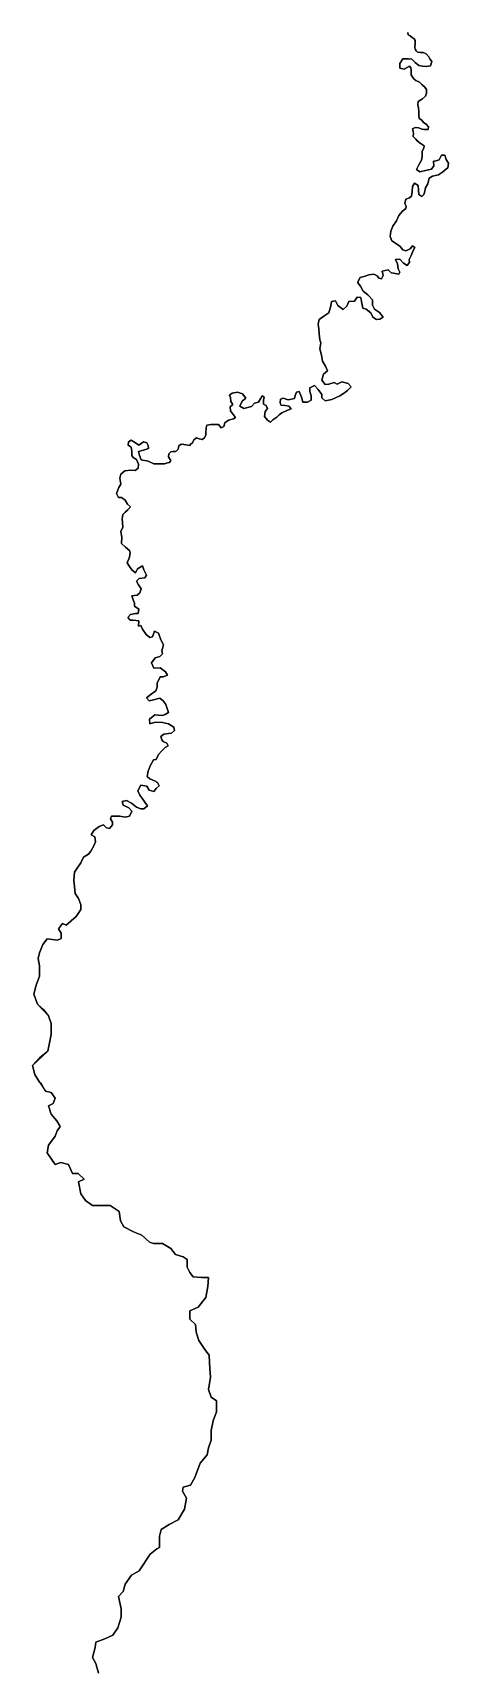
# Model space of a CAD drawing. Header units: inches. Extents: x 33.9 to 41.9, y -4.8 to 5.4.
# Drawn here: x 35.596 to 35.6366, y 0.5545 to 0.7139 of the extents above; entities that cross this region are included whole.
import ezdxf

# ---------------------------------------------------------------- set-up
doc = ezdxf.new("R2010")
doc.units = ezdxf.units.IN
doc.header["$MEASUREMENT"] = 0
doc.layers.add('Counties', color=7, linetype='Continuous')

msp = doc.modelspace()

# ---------------------------------------------------------------- linework, layer by layer
at = {"layer": 'Counties'}
for points in [[(35.6327, 0.71393), (35.63272, 0.71371), (35.63292, 0.7136), (35.63311, 0.71346), (35.6333, 0.71332), (35.63342, 0.71316), (35.63339, 0.71285), (35.63336, 0.71249), (35.63342, 0.7123), (35.6335, 0.71213), (35.63364, 0.71202), (35.63391, 0.71197), (35.63419, 0.71199), (35.63449, 0.71186), (35.63474, 0.71155), (35.63485, 0.71136), (35.63502, 0.71111), (35.63491, 0.71069), (35.63452, 0.71061), (35.63413, 0.71064), (35.63377, 0.71072), (35.63339, 0.711), (35.63308, 0.71133), (35.63275, 0.71138), (35.6322, 0.71138), (35.63192, 0.71091), (35.63192, 0.71047), (35.63234, 0.71036), (35.63286, 0.71064), (35.63297, 0.7105), (35.633, 0.71022), (35.633, 0.70981), (35.63317, 0.70953), (35.6333, 0.70939), (35.63347, 0.70925), (35.63383, 0.70908), (35.63408, 0.70884), (35.63435, 0.70859), (35.63452, 0.70836), (35.63452, 0.708), (35.63441, 0.70773), (35.63411, 0.70745), (35.63369, 0.7072), (35.63366, 0.70687), (35.63372, 0.70659), (35.63377, 0.7062), (35.63377, 0.70582), (35.6338, 0.70554), (35.63405, 0.70537), (35.63421, 0.70515), (35.63449, 0.70498), (35.63471, 0.70473), (35.63466, 0.70446), (35.63433, 0.70448), (35.63408, 0.70451), (35.63372, 0.70462), (35.63342, 0.70465), (35.63314, 0.70454), (35.63322, 0.70429), (35.63325, 0.7041), (35.63322, 0.70379), (35.63347, 0.70354), (35.63361, 0.70335), (35.63391, 0.70313), (35.63427, 0.70288), (35.63424, 0.70268), (35.63408, 0.70232), (35.63408, 0.70182), (35.63402, 0.70147), (35.63375, 0.70102), (35.63353, 0.70055), (35.63386, 0.70033), (35.63441, 0.70047), (35.63499, 0.70061), (35.63524, 0.70091), (35.63521, 0.70138), (35.63546, 0.70141), (35.63576, 0.70152), (35.63598, 0.70196), (35.63629, 0.70196), (35.63643, 0.70155), (35.63665, 0.70119), (35.63659, 0.70072), (35.63634, 0.70052), (35.63607, 0.7003), (35.63568, 0.70005), (35.6351, 0.69991), (35.63477, 0.69972), (35.63463, 0.69916), (35.63441, 0.69878), (35.63433, 0.69833), (35.63424, 0.69811), (35.63405, 0.69792), (35.63375, 0.69811), (35.63372, 0.69856), (35.63369, 0.699), (35.63333, 0.69922), (35.63314, 0.69889), (35.63311, 0.69839), (35.63306, 0.69797), (35.63284, 0.69781), (35.63248, 0.69767), (35.63239, 0.69725), (35.63253, 0.69698), (35.6325, 0.69675), (35.63214, 0.69648), (35.63181, 0.69609), (35.63159, 0.69554), (35.63123, 0.69504), (35.63104, 0.69454), (35.63096, 0.69401), (35.63112, 0.6936), (35.63167, 0.69326), (35.63195, 0.69304), (35.6322, 0.69271), (35.6325, 0.69263), (35.63292, 0.69282), (35.63314, 0.6931), (35.63336, 0.69296), (35.63322, 0.69265), (35.63303, 0.69216), (35.63281, 0.69177), (35.63286, 0.69152), (35.63261, 0.69121), (35.63228, 0.69141), (35.6319, 0.69182), (35.63148, 0.69177), (35.63167, 0.69135), (35.63173, 0.69088), (35.63192, 0.69055), (35.63181, 0.69035), (35.63129, 0.69044), (35.63107, 0.69047), (35.63076, 0.69077), (35.63018, 0.69063), (35.63029, 0.69022), (35.63013, 0.68988), (35.62985, 0.68997), (35.62971, 0.69019), (35.62936, 0.69035), (35.62889, 0.69027), (35.62853, 0.69016), (35.62803, 0.69002), (35.62786, 0.68974), (35.62781, 0.6895), (35.62806, 0.68919), (35.62833, 0.68869), (35.62877, 0.68833), (35.62924, 0.68783), (35.62924, 0.68733), (35.62944, 0.68695), (35.62991, 0.68661), (35.63027, 0.68617), (35.62996, 0.68595), (35.62963, 0.68592), (35.62927, 0.68617), (35.62908, 0.68659), (35.62861, 0.68692), (35.62828, 0.68703), (35.62817, 0.68769), (35.62811, 0.68808), (35.62775, 0.68811), (35.62748, 0.68772), (35.62693, 0.68769), (35.62673, 0.68722), (35.62637, 0.68689), (35.62585, 0.68728), (35.62563, 0.68775), (35.62524, 0.68767), (35.62516, 0.68725), (35.62499, 0.68659), (35.62447, 0.68625), (35.62403, 0.68592), (35.62392, 0.68548), (35.624, 0.68501), (35.62403, 0.68454), (35.62408, 0.68395), (35.62419, 0.68365), (35.62411, 0.68307), (35.62425, 0.68246), (35.62436, 0.68185), (35.62466, 0.68138), (35.62483, 0.68093), (35.62444, 0.6806), (35.6243, 0.68002), (35.62463, 0.67957), (35.62499, 0.6796), (35.62549, 0.67977), (35.62579, 0.6796), (35.62624, 0.67985), (35.62687, 0.67969), (35.62717, 0.67935), (35.62679, 0.67899), (35.62651, 0.67877), (35.62604, 0.67849), (35.62527, 0.67813), (35.62461, 0.678), (35.6243, 0.67827), (35.6243, 0.67861), (35.62394, 0.67908), (35.62356, 0.67949), (35.62311, 0.67927), (35.62311, 0.67891), (35.62325, 0.67847), (35.62325, 0.67805), (35.62289, 0.67786), (35.62242, 0.67786), (35.62229, 0.67836), (35.62209, 0.67891), (35.62182, 0.67885), (35.62168, 0.67852), (35.62162, 0.67822), (35.62099, 0.67808), (35.62052, 0.67825), (35.62024, 0.67816), (35.62021, 0.67783), (35.6203, 0.67758), (35.62071, 0.67752), (35.62107, 0.67747), (35.62129, 0.67722), (35.62088, 0.67703), (35.62038, 0.67683), (35.62013, 0.67661), (35.61991, 0.67639), (35.61952, 0.67614), (35.61928, 0.67592), (35.61897, 0.67611), (35.6187, 0.67647), (35.61875, 0.67694), (35.619, 0.67725), (35.61886, 0.67752), (35.61861, 0.67766), (35.61861, 0.67805), (35.61867, 0.67835), (35.61848, 0.67849), (35.61834, 0.67824), (35.61812, 0.67786), (35.61773, 0.67775), (35.61743, 0.67744), (35.61668, 0.67725), (35.61629, 0.67747), (35.61651, 0.67794), (35.61687, 0.67824), (35.61654, 0.67866), (35.61605, 0.67883), (35.61555, 0.67874), (35.61527, 0.67855), (35.61538, 0.6783), (35.61541, 0.67791), (35.6156, 0.67764), (35.61535, 0.67739), (35.61538, 0.677), (35.61563, 0.67667), (35.61585, 0.67636), (35.61566, 0.67622), (35.61519, 0.67611), (35.61483, 0.67583), (35.61472, 0.6755), (35.61447, 0.67534), (35.61419, 0.67567), (35.61345, 0.67567), (35.61306, 0.67561), (35.61298, 0.67536), (35.61295, 0.67489), (35.61295, 0.67467), (35.61284, 0.67439), (35.61262, 0.67423), (35.61232, 0.67428), (35.61204, 0.67439), (35.61179, 0.67417), (35.61165, 0.67389), (35.61143, 0.67373), (35.61143, 0.67364), (35.61082, 0.67373), (35.61055, 0.67376), (35.61033, 0.67359), (35.61025, 0.67326), (35.61002, 0.67306), (35.60975, 0.67304), (35.60953, 0.67301), (35.60936, 0.67281), (35.60933, 0.67251), (35.60942, 0.67237), (35.60953, 0.67215), (35.60942, 0.67198), (35.60922, 0.67193), (35.60892, 0.67184), (35.60859, 0.67184), (35.6079, 0.67184), (35.60732, 0.67209), (35.60666, 0.67223), (35.60649, 0.67267), (35.60638, 0.67303), (35.60688, 0.67317), (35.60735, 0.67334), (35.60732, 0.67364), (35.60721, 0.67389), (35.60688, 0.67398), (35.60641, 0.67367), (35.6061, 0.67389), (35.60566, 0.67414), (35.60541, 0.67398), (35.60539, 0.67367), (35.60566, 0.67348), (35.60574, 0.67306), (35.60574, 0.67265), (35.60588, 0.67245), (35.60619, 0.67226), (35.60638, 0.67182), (35.60635, 0.67143), (35.60605, 0.67118), (35.60561, 0.67123), (35.60505, 0.67115), (35.60467, 0.67084), (35.60458, 0.67043), (35.60467, 0.66985), (35.60447, 0.66952), (35.60425, 0.66896), (35.60445, 0.66857), (35.60472, 0.66855), (35.60508, 0.6683), (35.6053, 0.66791), (35.60561, 0.66763), (35.60533, 0.66735), (35.60508, 0.66713), (35.60486, 0.66688), (35.60478, 0.66647), (35.60483, 0.66611), (35.60486, 0.66566), (35.60467, 0.66525), (35.60475, 0.66467), (35.60472, 0.66406), (35.60511, 0.66372), (35.60552, 0.66339), (35.60558, 0.66314), (35.6055, 0.66273), (35.60528, 0.66217), (35.6055, 0.66181), (35.60572, 0.66151), (35.6061, 0.6612), (35.6063, 0.66159), (35.60677, 0.66187), (35.6069, 0.66148), (35.60718, 0.66098), (35.60701, 0.66071), (35.60646, 0.66065), (35.60619, 0.6604), (35.60638, 0.66004), (35.60666, 0.65965), (35.60652, 0.65924), (35.60627, 0.65901), (35.60572, 0.65896), (35.60585, 0.65857), (35.60599, 0.65824), (35.60599, 0.65796), (35.60641, 0.65766), (35.60635, 0.65724), (35.60608, 0.65724), (35.60561, 0.65713), (35.60533, 0.65685), (35.60558, 0.65658), (35.60588, 0.6566), (35.60641, 0.65652), (35.60638, 0.65599), (35.60663, 0.65605), (35.60677, 0.65569), (35.60715, 0.65519), (35.60748, 0.65489), (35.60776, 0.65497), (35.60795, 0.6555), (35.60834, 0.65533), (35.60856, 0.65467), (35.60884, 0.65417), (35.60867, 0.65358), (35.60873, 0.65331), (35.60848, 0.65303), (35.60801, 0.65292), (35.60765, 0.65242), (35.6079, 0.65189), (35.60851, 0.65192), (35.60903, 0.65153), (35.60922, 0.65123), (35.60878, 0.65106), (35.60851, 0.65104), (35.6082, 0.65045), (35.6082, 0.65006), (35.60809, 0.64968), (35.60762, 0.64935), (35.60718, 0.64901), (35.60743, 0.64871), (35.60784, 0.64882), (35.60848, 0.64896), (35.60884, 0.64868), (35.60906, 0.64835), (35.60933, 0.64757), (35.60898, 0.64738), (35.6087, 0.64727), (35.60798, 0.64735), (35.60746, 0.64693), (35.60748, 0.64646), (35.60806, 0.64663), (35.60873, 0.6466), (35.60933, 0.64646), (35.60983, 0.64613), (35.60989, 0.64583), (35.60961, 0.64555), (35.60933, 0.64552), (35.60887, 0.64547), (35.60856, 0.64524), (35.60867, 0.64491), (35.60878, 0.64475), (35.60914, 0.64458), (35.60928, 0.64433), (35.609, 0.64416), (35.60867, 0.64383), (35.60834, 0.64347), (35.60812, 0.643), (35.60784, 0.64294), (35.60754, 0.64236), (35.60732, 0.64184), (35.60723, 0.64134), (35.60751, 0.64109), (35.60795, 0.64089), (35.60823, 0.64073), (35.60842, 0.6404), (35.60812, 0.64015), (35.60787, 0.63987), (35.60743, 0.63998), (35.60721, 0.64037), (35.60663, 0.64048), (35.60632, 0.63992), (35.60652, 0.63951), (35.60671, 0.63923), (35.60701, 0.63882), (35.60726, 0.63846), (35.6069, 0.63818), (35.60663, 0.63818), (35.60619, 0.63832), (35.60569, 0.63873), (35.60522, 0.63898), (35.6048, 0.6389), (35.60489, 0.63854), (35.60544, 0.63826), (35.60572, 0.63793), (35.60552, 0.63746), (35.60508, 0.63735), (35.60456, 0.63746), (35.60417, 0.63746), (35.60376, 0.63746), (35.60365, 0.63721), (35.60384, 0.63688), (35.60384, 0.6366), (35.60354, 0.63624), (35.60326, 0.63632), (35.60296, 0.6366), (35.60254, 0.63646), (35.60204, 0.63605), (35.60177, 0.63563), (35.60213, 0.63544), (35.60218, 0.63494), (35.60204, 0.63455), (35.60174, 0.63405), (35.60152, 0.63375), (35.60102, 0.63344), (35.60075, 0.63291), (35.60039, 0.63239), (35.60014, 0.632), (35.60006, 0.63117), (35.60014, 0.63059), (35.60019, 0.62992), (35.60053, 0.62942), (35.60077, 0.62884), (35.60075, 0.62834), (35.60029, 0.62766), (35.59931, 0.62682), (35.59895, 0.62698), (35.59859, 0.62646), (35.59884, 0.62604), (35.59884, 0.62552), (35.59847, 0.62534), (35.59746, 0.62547), (35.59706, 0.62493), (35.59672, 0.62412), (35.59659, 0.62358), (35.59672, 0.62284), (35.59672, 0.62183), (35.59639, 0.62095), (35.59618, 0.62007), (35.59652, 0.61912), (35.59712, 0.61858), (35.59759, 0.61797), (35.59786, 0.61723), (35.59786, 0.61615), (35.59753, 0.61453), (35.59672, 0.61386), (35.59605, 0.61311), (35.59625, 0.61223), (35.59672, 0.61149), (35.59732, 0.61061), (35.59786, 0.61048), (35.59826, 0.60994), (35.59806, 0.6094), (35.59759, 0.60919), (35.59786, 0.60838), (35.5984, 0.60771), (35.59873, 0.60717), (35.59846, 0.60676), (35.59826, 0.60622), (35.59759, 0.60534), (35.59746, 0.6046), (35.59826, 0.60345), (35.5988, 0.60366), (35.59954, 0.60345), (35.59994, 0.60257), (35.60048, 0.60257), (35.60108, 0.60203), (35.60054, 0.60176), (35.60074, 0.60061), (35.60121, 0.59994), (35.60188, 0.59947), (35.60363, 0.59946), (35.6045, 0.59886), (35.60463, 0.59798), (35.60497, 0.59737), (35.60591, 0.5969), (35.60671, 0.59656), (35.60745, 0.59588), (35.60785, 0.59575), (35.60873, 0.59575), (35.60953, 0.59527), (35.61, 0.59467), (35.61074, 0.59446), (35.61114, 0.59419), (35.61114, 0.59345), (35.61141, 0.59291), (35.61174, 0.5925), (35.61255, 0.59244), (35.61322, 0.59244), (35.61315, 0.59156), (35.61295, 0.59048), (35.61221, 0.58953), (35.61141, 0.58919), (35.61141, 0.58838), (35.61195, 0.58784), (35.61201, 0.5871), (35.61228, 0.58629), (35.61288, 0.58541), (35.61329, 0.58487), (35.61335, 0.58352), (35.61342, 0.58271), (35.61322, 0.58149), (35.61349, 0.58075), (35.61402, 0.58041), (35.61402, 0.57933), (35.61369, 0.57845), (35.61349, 0.57751), (35.61349, 0.57656), (35.61322, 0.57582), (35.61308, 0.57514), (35.61241, 0.57433), (35.61188, 0.57292), (35.61147, 0.57217), (35.61074, 0.57197), (35.61067, 0.57157), (35.61107, 0.57089), (35.61087, 0.56981), (35.61027, 0.5688), (35.60939, 0.56833), (35.60859, 0.56785), (35.60845, 0.56718), (35.60845, 0.5661), (35.60819, 0.56596), (35.60752, 0.56542), (35.60644, 0.5638), (35.6057, 0.5634), (35.6051, 0.56252), (35.6049, 0.56178), (35.60443, 0.5613), (35.6047, 0.56009), (35.6047, 0.55928), (35.60436, 0.55826), (35.60389, 0.55752), (35.60309, 0.55718), (35.60222, 0.55685), (35.60215, 0.55631), (35.60188, 0.55536), (35.60221, 0.55475), (35.60248, 0.55381)], [(35.60248, 0.55381), (35.60221, 0.55475), (35.60188, 0.55536), (35.60215, 0.55631), (35.60222, 0.55685), (35.60309, 0.55718), (35.60389, 0.55752), (35.60436, 0.55826), (35.6047, 0.55928), (35.6047, 0.56009), (35.60443, 0.5613), (35.6049, 0.56178), (35.6051, 0.56252), (35.6057, 0.5634), (35.60644, 0.5638), (35.60752, 0.56542), (35.60819, 0.56596), (35.60845, 0.5661), (35.60845, 0.56718), (35.60859, 0.56785), (35.60939, 0.56833), (35.61027, 0.5688), (35.61087, 0.56981), (35.61107, 0.57089), (35.61067, 0.57157), (35.61074, 0.57197), (35.61147, 0.57217), (35.61188, 0.57292), (35.61241, 0.57433), (35.61308, 0.57514), (35.61322, 0.57582), (35.61349, 0.57656), (35.61349, 0.57751), (35.61369, 0.57845), (35.61402, 0.57933), (35.61402, 0.58041), (35.61349, 0.58075), (35.61322, 0.58149), (35.61342, 0.58271), (35.61335, 0.58352), (35.61329, 0.58487), (35.61288, 0.58541), (35.61228, 0.58629), (35.61201, 0.5871), (35.61195, 0.58784), (35.61141, 0.58838), (35.61141, 0.58919), (35.61221, 0.58953), (35.61295, 0.59048), (35.61315, 0.59156), (35.61322, 0.59244), (35.61255, 0.59244), (35.61174, 0.5925), (35.61141, 0.59291), (35.61114, 0.59345), (35.61114, 0.59419), (35.61074, 0.59446), (35.61, 0.59467), (35.60953, 0.59527), (35.60873, 0.59575), (35.60785, 0.59575), (35.60745, 0.59588), (35.60671, 0.59656), (35.60591, 0.5969), (35.60497, 0.59737), (35.60463, 0.59798), (35.6045, 0.59886), (35.60363, 0.59946), (35.60188, 0.59947), (35.60121, 0.59994), (35.60074, 0.60061), (35.60054, 0.60176), (35.60108, 0.60203), (35.60048, 0.60257), (35.59994, 0.60257), (35.59954, 0.60345), (35.5988, 0.60366), (35.59826, 0.60345), (35.59746, 0.6046), (35.59759, 0.60534), (35.59826, 0.60622), (35.59846, 0.60676), (35.59873, 0.60717), (35.5984, 0.60771), (35.59786, 0.60838), (35.59759, 0.60919), (35.59806, 0.6094), (35.59826, 0.60994), (35.59786, 0.61048), (35.59732, 0.61061), (35.59692, 0.61133), (35.59672, 0.61149), (35.59625, 0.61223), (35.59605, 0.61311), (35.59753, 0.61453), (35.59786, 0.61615), (35.59786, 0.61723), (35.59759, 0.61797), (35.59652, 0.61912), (35.59618, 0.62007), (35.59639, 0.62095), (35.59672, 0.62183), (35.59672, 0.62284), (35.59659, 0.62358), (35.59672, 0.62412), (35.59706, 0.62493), (35.59746, 0.62547), (35.59847, 0.62534), (35.59884, 0.62552), (35.59884, 0.62604), (35.59859, 0.62646), (35.59895, 0.62698), (35.59931, 0.62682), (35.60029, 0.62766), (35.60042, 0.62786), (35.60075, 0.62834), (35.60077, 0.62884), (35.60053, 0.62942), (35.60019, 0.62992), (35.60014, 0.63059), (35.60006, 0.63117), (35.60014, 0.632), (35.60039, 0.63239), (35.60075, 0.63291), (35.60102, 0.63344), (35.60152, 0.63375), (35.60174, 0.63405), (35.60204, 0.63455), (35.60218, 0.63494), (35.60213, 0.63544), (35.60177, 0.63563), (35.60204, 0.63605), (35.60254, 0.63646), (35.60296, 0.6366), (35.60326, 0.63632), (35.60354, 0.63624), (35.60384, 0.6366), (35.60384, 0.63688), (35.60365, 0.63721), (35.60376, 0.63746), (35.60417, 0.63746), (35.60456, 0.63746), (35.60508, 0.63735), (35.60552, 0.63746), (35.60572, 0.63793), (35.60544, 0.63826), (35.60489, 0.63854), (35.6048, 0.6389), (35.60522, 0.63898), (35.60569, 0.63873), (35.60619, 0.63832), (35.60663, 0.63818), (35.6069, 0.63818), (35.60726, 0.63846), (35.60701, 0.63882), (35.60671, 0.63923), (35.60652, 0.63951), (35.60632, 0.63992), (35.60663, 0.64048), (35.60721, 0.64037), (35.60743, 0.63998), (35.60787, 0.63987), (35.60812, 0.64015), (35.60842, 0.6404), (35.60823, 0.64073), (35.60795, 0.64089), (35.60751, 0.64109), (35.60723, 0.64134), (35.60732, 0.64184), (35.60754, 0.64236), (35.60784, 0.64294), (35.60812, 0.643), (35.60834, 0.64347), (35.60867, 0.64383), (35.609, 0.64416), (35.60928, 0.64433), (35.60914, 0.64458), (35.60878, 0.64475), (35.60867, 0.64491), (35.60856, 0.64524), (35.60887, 0.64547), (35.60933, 0.64552), (35.60961, 0.64555), (35.60989, 0.64583), (35.60983, 0.64613), (35.60933, 0.64646), (35.60873, 0.6466), (35.60806, 0.64663), (35.60748, 0.64646), (35.60746, 0.64693), (35.60798, 0.64735), (35.6087, 0.64727), (35.60898, 0.64738), (35.60933, 0.64757), (35.60906, 0.64835), (35.60884, 0.64868), (35.60848, 0.64896), (35.60784, 0.64882), (35.60743, 0.64871), (35.60718, 0.64901), (35.60762, 0.64935), (35.60809, 0.64968), (35.6082, 0.65006), (35.6082, 0.65045), (35.60851, 0.65104), (35.60878, 0.65106), (35.60922, 0.65123), (35.60903, 0.65153), (35.60851, 0.65192), (35.6079, 0.65189), (35.60765, 0.65242), (35.60801, 0.65292), (35.60848, 0.65303), (35.60873, 0.65331), (35.60867, 0.65358), (35.60884, 0.65417), (35.60856, 0.65467), (35.60834, 0.65533), (35.60795, 0.6555), (35.60776, 0.65497), (35.60748, 0.65489), (35.60715, 0.65519), (35.60677, 0.65569), (35.60663, 0.65605), (35.60638, 0.65599), (35.60641, 0.65652), (35.60588, 0.6566), (35.60558, 0.65658), (35.60533, 0.65685), (35.60561, 0.65713), (35.60608, 0.65724), (35.60635, 0.65724), (35.60641, 0.65766), (35.60599, 0.65796), (35.60599, 0.65824), (35.60585, 0.65857), (35.60572, 0.65896), (35.60627, 0.65901), (35.60652, 0.65924), (35.60666, 0.65965), (35.60638, 0.66004), (35.60619, 0.6604), (35.60646, 0.66065), (35.60701, 0.66071), (35.60718, 0.66098), (35.6069, 0.66148), (35.60677, 0.66187), (35.6063, 0.66159), (35.6061, 0.6612), (35.60572, 0.66151), (35.6055, 0.66181), (35.60528, 0.66217), (35.6055, 0.66273), (35.60558, 0.66314), (35.60552, 0.66339), (35.60511, 0.66372), (35.60472, 0.66406), (35.60475, 0.66467), (35.60467, 0.66525), (35.60486, 0.66566), (35.60483, 0.66611), (35.60478, 0.66647), (35.60486, 0.66688), (35.60508, 0.66713), (35.60533, 0.66735), (35.60561, 0.66763), (35.6053, 0.66791), (35.60508, 0.6683), (35.60472, 0.66855), (35.60445, 0.66857), (35.60425, 0.66896), (35.60447, 0.66952), (35.60467, 0.66985), (35.60458, 0.67043), (35.60467, 0.67084), (35.60505, 0.67115), (35.60561, 0.67123), (35.60605, 0.67118), (35.60635, 0.67143), (35.60638, 0.67182), (35.60619, 0.67226), (35.60588, 0.67245), (35.60574, 0.67265), (35.60574, 0.67306), (35.60566, 0.67348), (35.60539, 0.67367), (35.60541, 0.67398), (35.60566, 0.67414), (35.6061, 0.67389), (35.60641, 0.67367), (35.60688, 0.67398), (35.60721, 0.67389), (35.60732, 0.67364), (35.60735, 0.67334), (35.60688, 0.67317), (35.60638, 0.67303), (35.60649, 0.67267), (35.60666, 0.67223), (35.60732, 0.67209), (35.6079, 0.67184), (35.60859, 0.67184), (35.60892, 0.67184), (35.60922, 0.67193), (35.60942, 0.67198), (35.60953, 0.67215), (35.60942, 0.67237), (35.60933, 0.67251), (35.60936, 0.67281), (35.60953, 0.67301), (35.60975, 0.67304), (35.61002, 0.67306), (35.61025, 0.67326), (35.61033, 0.67359), (35.61055, 0.67376), (35.61082, 0.67373), (35.61143, 0.67364), (35.61143, 0.67373), (35.61165, 0.67389), (35.61179, 0.67417), (35.61204, 0.67439), (35.61232, 0.67428), (35.61262, 0.67423), (35.61284, 0.67439), (35.61295, 0.67467), (35.61295, 0.67489), (35.61298, 0.67536), (35.61306, 0.67561), (35.61345, 0.67567), (35.61419, 0.67567), (35.61447, 0.67534), (35.61472, 0.6755), (35.61483, 0.67583), (35.61519, 0.67611), (35.61566, 0.67622), (35.61585, 0.67636), (35.61563, 0.67667), (35.61538, 0.677), (35.61535, 0.67739), (35.6156, 0.67764), (35.61541, 0.67791), (35.61538, 0.6783), (35.61527, 0.67855), (35.61555, 0.67874), (35.61605, 0.67883), (35.61654, 0.67866), (35.61687, 0.67824), (35.61651, 0.67794), (35.61629, 0.67747), (35.61668, 0.67725), (35.61743, 0.67744), (35.61773, 0.67775), (35.61812, 0.67786), (35.61834, 0.67824), (35.61848, 0.67849), (35.61867, 0.67835), (35.61861, 0.67805), (35.61861, 0.67766), (35.61886, 0.67752), (35.619, 0.67725), (35.61875, 0.67694), (35.6187, 0.67647), (35.61897, 0.67611), (35.61928, 0.67592), (35.61952, 0.67614), (35.61991, 0.67639), (35.62013, 0.67661), (35.62038, 0.67683), (35.62088, 0.67703), (35.62129, 0.67722), (35.62107, 0.67747), (35.62071, 0.67752), (35.6203, 0.67758), (35.62021, 0.67783), (35.62024, 0.67816), (35.62052, 0.67825), (35.62099, 0.67808), (35.62162, 0.67822), (35.62168, 0.67852), (35.62182, 0.67885), (35.62209, 0.67891), (35.62229, 0.67836), (35.62242, 0.67786), (35.62289, 0.67786), (35.62325, 0.67805), (35.62325, 0.67847), (35.62311, 0.67891), (35.62311, 0.67927), (35.62356, 0.67949), (35.62394, 0.67908), (35.6243, 0.67861), (35.6243, 0.67827), (35.62461, 0.678), (35.62527, 0.67813), (35.62604, 0.67849), (35.62651, 0.67877), (35.62679, 0.67899), (35.62717, 0.67935), (35.62687, 0.67969), (35.62624, 0.67985), (35.62579, 0.6796), (35.62549, 0.67977), (35.62499, 0.6796), (35.62463, 0.67957), (35.6243, 0.68002), (35.62444, 0.6806), (35.62483, 0.68093), (35.62466, 0.68138), (35.62436, 0.68185), (35.62425, 0.68246), (35.62411, 0.68307), (35.62419, 0.68365), (35.62408, 0.68395), (35.62403, 0.68454), (35.624, 0.68501), (35.62392, 0.68548), (35.62403, 0.68592), (35.62447, 0.68625), (35.62499, 0.68659), (35.62516, 0.68725), (35.62524, 0.68767), (35.62563, 0.68775), (35.62585, 0.68728), (35.62637, 0.68689), (35.62673, 0.68722), (35.62693, 0.68769), (35.62748, 0.68772), (35.62775, 0.68811), (35.62811, 0.68808), (35.62817, 0.68769), (35.62828, 0.68703), (35.62861, 0.68692), (35.62908, 0.68659), (35.62927, 0.68617), (35.62963, 0.68592), (35.62996, 0.68595), (35.63027, 0.68617), (35.62991, 0.68661), (35.62944, 0.68695), (35.62924, 0.68733), (35.62924, 0.68783), (35.62877, 0.68833), (35.62833, 0.68869), (35.62806, 0.68919), (35.62781, 0.6895), (35.62786, 0.68974), (35.62803, 0.69002), (35.62853, 0.69016), (35.62889, 0.69027), (35.62936, 0.69035), (35.62971, 0.69019), (35.62985, 0.68997), (35.63013, 0.68988), (35.63029, 0.69022), (35.63018, 0.69063), (35.63076, 0.69077), (35.63107, 0.69047), (35.63129, 0.69044), (35.63181, 0.69035), (35.63192, 0.69055), (35.63173, 0.69088), (35.63167, 0.69135), (35.63148, 0.69177), (35.6319, 0.69182), (35.63228, 0.69141), (35.63261, 0.69121), (35.63286, 0.69152), (35.63281, 0.69177), (35.63303, 0.69216), (35.63322, 0.69265), (35.63336, 0.69296), (35.63314, 0.6931), (35.63292, 0.69282), (35.6325, 0.69263), (35.6322, 0.69271), (35.63195, 0.69304), (35.63167, 0.69326), (35.63112, 0.6936), (35.63096, 0.69401), (35.63104, 0.69454), (35.63123, 0.69504), (35.63159, 0.69554), (35.63181, 0.69609), (35.63214, 0.69648), (35.6325, 0.69675), (35.63253, 0.69698), (35.63239, 0.69725), (35.63248, 0.69767), (35.63284, 0.69781), (35.63306, 0.69797), (35.63311, 0.69839), (35.63314, 0.69889), (35.63333, 0.69922), (35.63369, 0.699), (35.63372, 0.69856), (35.63375, 0.69811), (35.63405, 0.69792), (35.63424, 0.69811), (35.63433, 0.69833), (35.63441, 0.69878), (35.63463, 0.69916), (35.63477, 0.69972), (35.6351, 0.69991), (35.63568, 0.70005), (35.63607, 0.7003), (35.63634, 0.70052), (35.63659, 0.70072), (35.63665, 0.70119), (35.63643, 0.70155), (35.63629, 0.70196), (35.63598, 0.70196), (35.63576, 0.70152), (35.63546, 0.70141), (35.63521, 0.70138), (35.63524, 0.70091), (35.63499, 0.70061), (35.63441, 0.70047), (35.63386, 0.70033), (35.63353, 0.70055), (35.63375, 0.70102), (35.63402, 0.70147), (35.63408, 0.70182), (35.63408, 0.70232), (35.63424, 0.70268), (35.63427, 0.70288), (35.63391, 0.70313), (35.63361, 0.70335), (35.63347, 0.70354), (35.63322, 0.70379), (35.63325, 0.7041), (35.63322, 0.70429), (35.63314, 0.70454), (35.63342, 0.70465), (35.63372, 0.70462), (35.63408, 0.70451), (35.63433, 0.70448), (35.63466, 0.70446), (35.63471, 0.70473), (35.63449, 0.70498), (35.63421, 0.70515), (35.63405, 0.70537), (35.6338, 0.70554), (35.63377, 0.70582), (35.63377, 0.7062), (35.63372, 0.70659), (35.63366, 0.70687), (35.63369, 0.7072), (35.63411, 0.70745), (35.63441, 0.70773), (35.63452, 0.708), (35.63452, 0.70836), (35.63435, 0.70859), (35.63408, 0.70884), (35.63383, 0.70908), (35.63347, 0.70925), (35.6333, 0.70939), (35.63317, 0.70953), (35.633, 0.70981), (35.633, 0.71022), (35.63297, 0.7105), (35.63286, 0.71064), (35.63234, 0.71036), (35.63192, 0.71047), (35.63192, 0.71091), (35.6322, 0.71138), (35.63275, 0.71138), (35.63308, 0.71133), (35.63339, 0.711), (35.63377, 0.71072), (35.63413, 0.71064), (35.63452, 0.71061), (35.63491, 0.71069), (35.63502, 0.71111), (35.63485, 0.71136), (35.63474, 0.71155), (35.63449, 0.71186), (35.63419, 0.71199), (35.63391, 0.71197), (35.63364, 0.71202), (35.6335, 0.71213), (35.63342, 0.7123), (35.63336, 0.71249), (35.63339, 0.71285), (35.63342, 0.71316), (35.6333, 0.71332), (35.63311, 0.71346), (35.63292, 0.7136), (35.63272, 0.71371), (35.6327, 0.71393)], [(35.6327, 0.71393), (35.63272, 0.71371), (35.63292, 0.7136), (35.63311, 0.71346), (35.6333, 0.71332), (35.63342, 0.71316), (35.63339, 0.71285), (35.63336, 0.71249), (35.63342, 0.7123), (35.6335, 0.71213), (35.63364, 0.71202), (35.63391, 0.71197), (35.63419, 0.71199), (35.63449, 0.71186), (35.63474, 0.71155), (35.63485, 0.71136), (35.63502, 0.71111), (35.63491, 0.71069), (35.63452, 0.71061), (35.63413, 0.71064), (35.63377, 0.71072), (35.63339, 0.711), (35.63308, 0.71133), (35.63275, 0.71138), (35.6322, 0.71138), (35.63192, 0.71091), (35.63192, 0.71047), (35.63234, 0.71036), (35.63286, 0.71064), (35.63297, 0.7105), (35.633, 0.71022), (35.633, 0.70981), (35.63317, 0.70953), (35.6333, 0.70939), (35.63347, 0.70925), (35.63383, 0.70908), (35.63408, 0.70884), (35.63435, 0.70859), (35.63452, 0.70836), (35.63452, 0.708), (35.63441, 0.70773), (35.63411, 0.70745), (35.63369, 0.7072), (35.63366, 0.70687), (35.63372, 0.70659), (35.63377, 0.7062), (35.63377, 0.70582), (35.6338, 0.70554), (35.63405, 0.70537), (35.63421, 0.70515), (35.63449, 0.70498), (35.63471, 0.70473), (35.63466, 0.70446), (35.63433, 0.70448), (35.63408, 0.70451), (35.63372, 0.70462), (35.63342, 0.70465), (35.63314, 0.70454), (35.63322, 0.70429), (35.63325, 0.7041), (35.63322, 0.70379), (35.63347, 0.70354), (35.63361, 0.70335), (35.63391, 0.70313), (35.63427, 0.70288), (35.63424, 0.70268), (35.63408, 0.70232), (35.63408, 0.70182), (35.63402, 0.70147), (35.63375, 0.70102), (35.63353, 0.70055), (35.63386, 0.70033), (35.63441, 0.70047), (35.63499, 0.70061), (35.63524, 0.70091), (35.63521, 0.70138), (35.63546, 0.70141), (35.63576, 0.70152), (35.63598, 0.70196), (35.63629, 0.70196), (35.63643, 0.70155), (35.63665, 0.70119), (35.63659, 0.70072), (35.63634, 0.70052), (35.63607, 0.7003), (35.63568, 0.70005), (35.6351, 0.69991), (35.63477, 0.69972), (35.63463, 0.69916), (35.63441, 0.69878), (35.63433, 0.69833), (35.63424, 0.69811), (35.63405, 0.69792), (35.63375, 0.69811), (35.63372, 0.69856), (35.63369, 0.699), (35.63333, 0.69922), (35.63314, 0.69889), (35.63311, 0.69839), (35.63306, 0.69797), (35.63284, 0.69781), (35.63248, 0.69767), (35.63239, 0.69725), (35.63253, 0.69698), (35.6325, 0.69675), (35.63214, 0.69648), (35.63181, 0.69609), (35.63159, 0.69554), (35.63123, 0.69504), (35.63104, 0.69454), (35.63096, 0.69401), (35.63112, 0.6936), (35.63167, 0.69326), (35.63195, 0.69304), (35.6322, 0.69271), (35.6325, 0.69263), (35.63292, 0.69282), (35.63314, 0.6931), (35.63336, 0.69296), (35.63322, 0.69265), (35.63303, 0.69216), (35.63281, 0.69177), (35.63286, 0.69152), (35.63261, 0.69121), (35.63228, 0.69141), (35.6319, 0.69182), (35.63148, 0.69177), (35.63167, 0.69135), (35.63173, 0.69088), (35.63192, 0.69055), (35.63181, 0.69035), (35.63129, 0.69044), (35.63107, 0.69047), (35.63076, 0.69077), (35.63018, 0.69063), (35.63029, 0.69022), (35.63013, 0.68988), (35.62985, 0.68997), (35.62971, 0.69019), (35.62936, 0.69035), (35.62889, 0.69027), (35.62853, 0.69016), (35.62803, 0.69002), (35.62786, 0.68974), (35.62781, 0.6895), (35.62806, 0.68919), (35.62833, 0.68869), (35.62877, 0.68833), (35.62924, 0.68783), (35.62924, 0.68733), (35.62944, 0.68695), (35.62991, 0.68661), (35.63027, 0.68617), (35.62996, 0.68595), (35.62963, 0.68592), (35.62927, 0.68617), (35.62908, 0.68659), (35.62861, 0.68692), (35.62828, 0.68703), (35.62817, 0.68769), (35.62811, 0.68808), (35.62775, 0.68811), (35.62748, 0.68772), (35.62693, 0.68769), (35.62673, 0.68722), (35.62637, 0.68689), (35.62585, 0.68728), (35.62563, 0.68775), (35.62524, 0.68767), (35.62516, 0.68725), (35.62499, 0.68659), (35.62447, 0.68625), (35.62403, 0.68592), (35.62392, 0.68548), (35.624, 0.68501), (35.62403, 0.68454), (35.62408, 0.68395), (35.62419, 0.68365), (35.62411, 0.68307), (35.62425, 0.68246), (35.62436, 0.68185), (35.62466, 0.68138), (35.62483, 0.68093), (35.62444, 0.6806), (35.6243, 0.68002), (35.62463, 0.67957), (35.62499, 0.6796), (35.62549, 0.67977), (35.62579, 0.6796), (35.62624, 0.67985), (35.62687, 0.67969), (35.62717, 0.67935), (35.62679, 0.67899), (35.62651, 0.67877), (35.62604, 0.67849), (35.62527, 0.67813), (35.62461, 0.678), (35.6243, 0.67827), (35.6243, 0.67861), (35.62394, 0.67908), (35.62356, 0.67949), (35.62311, 0.67927), (35.62311, 0.67891), (35.62325, 0.67847), (35.62325, 0.67805), (35.62289, 0.67786), (35.62242, 0.67786), (35.62229, 0.67836), (35.62209, 0.67891), (35.62182, 0.67885), (35.62168, 0.67852), (35.62162, 0.67822), (35.62099, 0.67808), (35.62052, 0.67825), (35.62024, 0.67816), (35.62021, 0.67783), (35.6203, 0.67758), (35.62071, 0.67752), (35.62107, 0.67747), (35.62129, 0.67722), (35.62088, 0.67703), (35.62038, 0.67683), (35.62013, 0.67661), (35.61991, 0.67639), (35.61952, 0.67614), (35.61928, 0.67592), (35.61897, 0.67611), (35.6187, 0.67647), (35.61875, 0.67694), (35.619, 0.67725), (35.61886, 0.67752), (35.61861, 0.67766), (35.61861, 0.67805), (35.61867, 0.67835), (35.61848, 0.67849), (35.61834, 0.67824), (35.61812, 0.67786), (35.61773, 0.67775), (35.61743, 0.67744), (35.61668, 0.67725), (35.61629, 0.67747), (35.61651, 0.67794), (35.61687, 0.67824), (35.61654, 0.67866), (35.61605, 0.67883), (35.61555, 0.67874), (35.61527, 0.67855), (35.61538, 0.6783), (35.61541, 0.67791), (35.6156, 0.67764), (35.61535, 0.67739), (35.61538, 0.677), (35.61563, 0.67667), (35.61585, 0.67636), (35.61566, 0.67622), (35.61519, 0.67611), (35.61483, 0.67583), (35.61472, 0.6755), (35.61447, 0.67534), (35.61419, 0.67567), (35.61345, 0.67567), (35.61306, 0.67561), (35.61298, 0.67536), (35.61295, 0.67489), (35.61295, 0.67467), (35.61284, 0.67439), (35.61262, 0.67423), (35.61232, 0.67428), (35.61204, 0.67439), (35.61179, 0.67417), (35.61165, 0.67389), (35.61143, 0.67373), (35.61143, 0.67364), (35.61082, 0.67373), (35.61055, 0.67376), (35.61033, 0.67359), (35.61025, 0.67326), (35.61002, 0.67306), (35.60975, 0.67304), (35.60953, 0.67301), (35.60936, 0.67281), (35.60933, 0.67251), (35.60942, 0.67237), (35.60953, 0.67215), (35.60942, 0.67198), (35.60922, 0.67193), (35.60892, 0.67184), (35.60859, 0.67184), (35.6079, 0.67184), (35.60732, 0.67209), (35.60666, 0.67223), (35.60649, 0.67267), (35.60638, 0.67303), (35.60688, 0.67317), (35.60735, 0.67334), (35.60732, 0.67364), (35.60721, 0.67389), (35.60688, 0.67398), (35.60641, 0.67367), (35.6061, 0.67389), (35.60566, 0.67414), (35.60541, 0.67398), (35.60539, 0.67367), (35.60566, 0.67348), (35.60574, 0.67306), (35.60574, 0.67265), (35.60588, 0.67245), (35.60619, 0.67226), (35.60638, 0.67182), (35.60635, 0.67143), (35.60605, 0.67118), (35.60561, 0.67123), (35.60505, 0.67115), (35.60467, 0.67084), (35.60458, 0.67043), (35.60467, 0.66985), (35.60447, 0.66952), (35.60425, 0.66896), (35.60445, 0.66857), (35.60472, 0.66855), (35.60508, 0.6683), (35.6053, 0.66791), (35.60561, 0.66763), (35.60533, 0.66735), (35.60508, 0.66713), (35.60486, 0.66688), (35.60478, 0.66647), (35.60483, 0.66611), (35.60486, 0.66566), (35.60467, 0.66525), (35.60475, 0.66467), (35.60472, 0.66406), (35.60511, 0.66372), (35.60552, 0.66339), (35.60558, 0.66314), (35.6055, 0.66273), (35.60528, 0.66217), (35.6055, 0.66181), (35.60572, 0.66151), (35.6061, 0.6612), (35.6063, 0.66159), (35.60677, 0.66187), (35.6069, 0.66148), (35.60718, 0.66098), (35.60701, 0.66071), (35.60646, 0.66065), (35.60619, 0.6604), (35.60638, 0.66004), (35.60666, 0.65965), (35.60652, 0.65924), (35.60627, 0.65901), (35.60572, 0.65896), (35.60585, 0.65857), (35.60599, 0.65824), (35.60599, 0.65796), (35.60641, 0.65766), (35.60635, 0.65724), (35.60608, 0.65724), (35.60561, 0.65713), (35.60533, 0.65685), (35.60558, 0.65658), (35.60588, 0.6566), (35.60641, 0.65652), (35.60638, 0.65599), (35.60663, 0.65605), (35.60677, 0.65569), (35.60715, 0.65519), (35.60748, 0.65489), (35.60776, 0.65497), (35.60795, 0.6555), (35.60834, 0.65533), (35.60856, 0.65467), (35.60884, 0.65417), (35.60867, 0.65358), (35.60873, 0.65331), (35.60848, 0.65303), (35.60801, 0.65292), (35.60765, 0.65242), (35.6079, 0.65189), (35.60851, 0.65192), (35.60903, 0.65153), (35.60922, 0.65123), (35.60878, 0.65106), (35.60851, 0.65104), (35.6082, 0.65045), (35.6082, 0.65006), (35.60809, 0.64968), (35.60762, 0.64935), (35.60718, 0.64901), (35.60743, 0.64871), (35.60784, 0.64882), (35.60848, 0.64896), (35.60884, 0.64868), (35.60906, 0.64835), (35.60933, 0.64757), (35.60898, 0.64738), (35.6087, 0.64727), (35.60798, 0.64735), (35.60746, 0.64693), (35.60748, 0.64646), (35.60806, 0.64663), (35.60873, 0.6466), (35.60933, 0.64646), (35.60983, 0.64613), (35.60989, 0.64583), (35.60961, 0.64555), (35.60933, 0.64552), (35.60887, 0.64547), (35.60856, 0.64524), (35.60867, 0.64491), (35.60878, 0.64475), (35.60914, 0.64458), (35.60928, 0.64433), (35.609, 0.64416), (35.60867, 0.64383), (35.60834, 0.64347), (35.60812, 0.643), (35.60784, 0.64294), (35.60754, 0.64236), (35.60732, 0.64184), (35.60723, 0.64134), (35.60751, 0.64109), (35.60795, 0.64089), (35.60823, 0.64073), (35.60842, 0.6404), (35.60812, 0.64015), (35.60787, 0.63987), (35.60743, 0.63998), (35.60721, 0.64037), (35.60663, 0.64048), (35.60632, 0.63992), (35.60652, 0.63951), (35.60671, 0.63923), (35.60701, 0.63882), (35.60726, 0.63846), (35.6069, 0.63818), (35.60663, 0.63818), (35.60619, 0.63832), (35.60569, 0.63873), (35.60522, 0.63898), (35.6048, 0.6389), (35.60489, 0.63854), (35.60544, 0.63826), (35.60572, 0.63793), (35.60552, 0.63746), (35.60508, 0.63735), (35.60456, 0.63746), (35.60417, 0.63746), (35.60376, 0.63746), (35.60365, 0.63721), (35.60384, 0.63688), (35.60384, 0.6366), (35.60354, 0.63624), (35.60326, 0.63632), (35.60296, 0.6366), (35.60254, 0.63646), (35.60204, 0.63605), (35.60177, 0.63563), (35.60213, 0.63544), (35.60218, 0.63494), (35.60204, 0.63455), (35.60174, 0.63405), (35.60152, 0.63375), (35.60102, 0.63344), (35.60075, 0.63291), (35.60039, 0.63239), (35.60014, 0.632), (35.60006, 0.63117), (35.60014, 0.63059), (35.60019, 0.62992), (35.60053, 0.62942), (35.60077, 0.62884), (35.60075, 0.62834), (35.60029, 0.62766), (35.59931, 0.62682), (35.59895, 0.62698), (35.59859, 0.62646), (35.59884, 0.62604), (35.59884, 0.62552), (35.59847, 0.62534), (35.59746, 0.62547), (35.59706, 0.62493), (35.59672, 0.62412), (35.59659, 0.62358), (35.59672, 0.62284), (35.59672, 0.62183), (35.59639, 0.62095), (35.59618, 0.62007), (35.59652, 0.61912), (35.59712, 0.61858), (35.59759, 0.61797), (35.59786, 0.61723), (35.59786, 0.61615), (35.59753, 0.61453), (35.59672, 0.61386), (35.59605, 0.61311), (35.59625, 0.61223), (35.59672, 0.61149), (35.59732, 0.61061), (35.59786, 0.61048), (35.59826, 0.60994), (35.59806, 0.6094), (35.59759, 0.60919), (35.59786, 0.60838), (35.5984, 0.60771), (35.59873, 0.60717), (35.59846, 0.60676), (35.59826, 0.60622), (35.59759, 0.60534), (35.59746, 0.6046), (35.59826, 0.60345), (35.5988, 0.60366), (35.59954, 0.60345), (35.59994, 0.60257), (35.60048, 0.60257), (35.60108, 0.60203), (35.60054, 0.60176), (35.60074, 0.60061), (35.60121, 0.59994), (35.60188, 0.59947), (35.60363, 0.59946), (35.6045, 0.59886), (35.60463, 0.59798), (35.60497, 0.59737), (35.60591, 0.5969), (35.60671, 0.59656), (35.60745, 0.59588), (35.60785, 0.59575), (35.60873, 0.59575), (35.60953, 0.59527), (35.61, 0.59467), (35.61074, 0.59446), (35.61114, 0.59419), (35.61114, 0.59345), (35.61141, 0.59291), (35.61174, 0.5925), (35.61255, 0.59244), (35.61322, 0.59244), (35.61315, 0.59156), (35.61295, 0.59048), (35.61221, 0.58953), (35.61141, 0.58919), (35.61141, 0.58838), (35.61195, 0.58784), (35.61201, 0.5871), (35.61228, 0.58629), (35.61288, 0.58541), (35.61329, 0.58487), (35.61335, 0.58352), (35.61342, 0.58271), (35.61322, 0.58149), (35.61349, 0.58075), (35.61402, 0.58041), (35.61402, 0.57933), (35.61369, 0.57845), (35.61349, 0.57751), (35.61349, 0.57656), (35.61322, 0.57582), (35.61308, 0.57514), (35.61241, 0.57433), (35.61188, 0.57292), (35.61147, 0.57217), (35.61074, 0.57197), (35.61067, 0.57157), (35.61107, 0.57089), (35.61087, 0.56981), (35.61027, 0.5688), (35.60939, 0.56833), (35.60859, 0.56785), (35.60845, 0.56718), (35.60845, 0.5661), (35.60819, 0.56596), (35.60752, 0.56542), (35.60644, 0.5638), (35.6057, 0.5634), (35.6051, 0.56252), (35.6049, 0.56178), (35.60443, 0.5613), (35.6047, 0.56009), (35.6047, 0.55928), (35.60436, 0.55826), (35.60389, 0.55752), (35.60309, 0.55718), (35.60222, 0.55685), (35.60215, 0.55631), (35.60188, 0.55536), (35.60221, 0.55475), (35.60248, 0.55381)], [(35.60248, 0.55381), (35.60221, 0.55475), (35.60188, 0.55536), (35.60215, 0.55631), (35.60222, 0.55685), (35.60309, 0.55718), (35.60389, 0.55752), (35.60436, 0.55826), (35.6047, 0.55928), (35.6047, 0.56009), (35.60443, 0.5613), (35.6049, 0.56178), (35.6051, 0.56252), (35.6057, 0.5634), (35.60644, 0.5638), (35.60752, 0.56542), (35.60819, 0.56596), (35.60845, 0.5661), (35.60845, 0.56718), (35.60859, 0.56785), (35.60939, 0.56833), (35.61027, 0.5688), (35.61087, 0.56981), (35.61107, 0.57089), (35.61067, 0.57157), (35.61074, 0.57197), (35.61147, 0.57217), (35.61188, 0.57292), (35.61241, 0.57433), (35.61308, 0.57514), (35.61322, 0.57582), (35.61349, 0.57656), (35.61349, 0.57751), (35.61369, 0.57845), (35.61402, 0.57933), (35.61402, 0.58041), (35.61349, 0.58075), (35.61322, 0.58149), (35.61342, 0.58271), (35.61335, 0.58352), (35.61329, 0.58487), (35.61288, 0.58541), (35.61228, 0.58629), (35.61201, 0.5871), (35.61195, 0.58784), (35.61141, 0.58838), (35.61141, 0.58919), (35.61221, 0.58953), (35.61295, 0.59048), (35.61315, 0.59156), (35.61322, 0.59244), (35.61255, 0.59244), (35.61174, 0.5925), (35.61141, 0.59291), (35.61114, 0.59345), (35.61114, 0.59419), (35.61074, 0.59446), (35.61, 0.59467), (35.60953, 0.59527), (35.60873, 0.59575), (35.60785, 0.59575), (35.60745, 0.59588), (35.60671, 0.59656), (35.60591, 0.5969), (35.60497, 0.59737), (35.60463, 0.59798), (35.6045, 0.59886), (35.60363, 0.59946), (35.60188, 0.59947), (35.60121, 0.59994), (35.60074, 0.60061), (35.60054, 0.60176), (35.60108, 0.60203), (35.60048, 0.60257), (35.59994, 0.60257), (35.59954, 0.60345), (35.5988, 0.60366), (35.59826, 0.60345), (35.59746, 0.6046), (35.59759, 0.60534), (35.59826, 0.60622), (35.59846, 0.60676), (35.59873, 0.60717), (35.5984, 0.60771), (35.59786, 0.60838), (35.59759, 0.60919), (35.59806, 0.6094), (35.59826, 0.60994), (35.59786, 0.61048), (35.59732, 0.61061), (35.59692, 0.61133), (35.59672, 0.61149), (35.59625, 0.61223), (35.59605, 0.61311), (35.59753, 0.61453), (35.59786, 0.61615), (35.59786, 0.61723), (35.59759, 0.61797), (35.59652, 0.61912), (35.59618, 0.62007), (35.59639, 0.62095), (35.59672, 0.62183), (35.59672, 0.62284), (35.59659, 0.62358), (35.59672, 0.62412), (35.59706, 0.62493), (35.59746, 0.62547), (35.59847, 0.62534), (35.59884, 0.62552), (35.59884, 0.62604), (35.59859, 0.62646), (35.59895, 0.62698), (35.59931, 0.62682), (35.60029, 0.62766), (35.60042, 0.62786), (35.60075, 0.62834), (35.60077, 0.62884), (35.60053, 0.62942), (35.60019, 0.62992), (35.60014, 0.63059), (35.60006, 0.63117), (35.60014, 0.632), (35.60039, 0.63239), (35.60075, 0.63291), (35.60102, 0.63344), (35.60152, 0.63375), (35.60174, 0.63405), (35.60204, 0.63455), (35.60218, 0.63494), (35.60213, 0.63544), (35.60177, 0.63563), (35.60204, 0.63605), (35.60254, 0.63646), (35.60296, 0.6366), (35.60326, 0.63632), (35.60354, 0.63624), (35.60384, 0.6366), (35.60384, 0.63688), (35.60365, 0.63721), (35.60376, 0.63746), (35.60417, 0.63746), (35.60456, 0.63746), (35.60508, 0.63735), (35.60552, 0.63746), (35.60572, 0.63793), (35.60544, 0.63826), (35.60489, 0.63854), (35.6048, 0.6389), (35.60522, 0.63898), (35.60569, 0.63873), (35.60619, 0.63832), (35.60663, 0.63818), (35.6069, 0.63818), (35.60726, 0.63846), (35.60701, 0.63882), (35.60671, 0.63923), (35.60652, 0.63951), (35.60632, 0.63992), (35.60663, 0.64048), (35.60721, 0.64037), (35.60743, 0.63998), (35.60787, 0.63987), (35.60812, 0.64015), (35.60842, 0.6404), (35.60823, 0.64073), (35.60795, 0.64089), (35.60751, 0.64109), (35.60723, 0.64134), (35.60732, 0.64184), (35.60754, 0.64236), (35.60784, 0.64294), (35.60812, 0.643), (35.60834, 0.64347), (35.60867, 0.64383), (35.609, 0.64416), (35.60928, 0.64433), (35.60914, 0.64458), (35.60878, 0.64475), (35.60867, 0.64491), (35.60856, 0.64524), (35.60887, 0.64547), (35.60933, 0.64552), (35.60961, 0.64555), (35.60989, 0.64583), (35.60983, 0.64613), (35.60933, 0.64646), (35.60873, 0.6466), (35.60806, 0.64663), (35.60748, 0.64646), (35.60746, 0.64693), (35.60798, 0.64735), (35.6087, 0.64727), (35.60898, 0.64738), (35.60933, 0.64757), (35.60906, 0.64835), (35.60884, 0.64868), (35.60848, 0.64896), (35.60784, 0.64882), (35.60743, 0.64871), (35.60718, 0.64901), (35.60762, 0.64935), (35.60809, 0.64968), (35.6082, 0.65006), (35.6082, 0.65045), (35.60851, 0.65104), (35.60878, 0.65106), (35.60922, 0.65123), (35.60903, 0.65153), (35.60851, 0.65192), (35.6079, 0.65189), (35.60765, 0.65242), (35.60801, 0.65292), (35.60848, 0.65303), (35.60873, 0.65331), (35.60867, 0.65358), (35.60884, 0.65417), (35.60856, 0.65467), (35.60834, 0.65533), (35.60795, 0.6555), (35.60776, 0.65497), (35.60748, 0.65489), (35.60715, 0.65519), (35.60677, 0.65569), (35.60663, 0.65605), (35.60638, 0.65599), (35.60641, 0.65652), (35.60588, 0.6566), (35.60558, 0.65658), (35.60533, 0.65685), (35.60561, 0.65713), (35.60608, 0.65724), (35.60635, 0.65724), (35.60641, 0.65766), (35.60599, 0.65796), (35.60599, 0.65824), (35.60585, 0.65857), (35.60572, 0.65896), (35.60627, 0.65901), (35.60652, 0.65924), (35.60666, 0.65965), (35.60638, 0.66004), (35.60619, 0.6604), (35.60646, 0.66065), (35.60701, 0.66071), (35.60718, 0.66098), (35.6069, 0.66148), (35.60677, 0.66187), (35.6063, 0.66159), (35.6061, 0.6612), (35.60572, 0.66151), (35.6055, 0.66181), (35.60528, 0.66217), (35.6055, 0.66273), (35.60558, 0.66314), (35.60552, 0.66339), (35.60511, 0.66372), (35.60472, 0.66406), (35.60475, 0.66467), (35.60467, 0.66525), (35.60486, 0.66566), (35.60483, 0.66611), (35.60478, 0.66647), (35.60486, 0.66688), (35.60508, 0.66713), (35.60533, 0.66735), (35.60561, 0.66763), (35.6053, 0.66791), (35.60508, 0.6683), (35.60472, 0.66855), (35.60445, 0.66857), (35.60425, 0.66896), (35.60447, 0.66952), (35.60467, 0.66985), (35.60458, 0.67043), (35.60467, 0.67084), (35.60505, 0.67115), (35.60561, 0.67123), (35.60605, 0.67118), (35.60635, 0.67143), (35.60638, 0.67182), (35.60619, 0.67226), (35.60588, 0.67245), (35.60574, 0.67265), (35.60574, 0.67306), (35.60566, 0.67348), (35.60539, 0.67367), (35.60541, 0.67398), (35.60566, 0.67414), (35.6061, 0.67389), (35.60641, 0.67367), (35.60688, 0.67398), (35.60721, 0.67389), (35.60732, 0.67364), (35.60735, 0.67334), (35.60688, 0.67317), (35.60638, 0.67303), (35.60649, 0.67267), (35.60666, 0.67223), (35.60732, 0.67209), (35.6079, 0.67184), (35.60859, 0.67184), (35.60892, 0.67184), (35.60922, 0.67193), (35.60942, 0.67198), (35.60953, 0.67215), (35.60942, 0.67237), (35.60933, 0.67251), (35.60936, 0.67281), (35.60953, 0.67301), (35.60975, 0.67304), (35.61002, 0.67306), (35.61025, 0.67326), (35.61033, 0.67359), (35.61055, 0.67376), (35.61082, 0.67373), (35.61143, 0.67364), (35.61143, 0.67373), (35.61165, 0.67389), (35.61179, 0.67417), (35.61204, 0.67439), (35.61232, 0.67428), (35.61262, 0.67423), (35.61284, 0.67439), (35.61295, 0.67467), (35.61295, 0.67489), (35.61298, 0.67536), (35.61306, 0.67561), (35.61345, 0.67567), (35.61419, 0.67567), (35.61447, 0.67534), (35.61472, 0.6755), (35.61483, 0.67583), (35.61519, 0.67611), (35.61566, 0.67622), (35.61585, 0.67636), (35.61563, 0.67667), (35.61538, 0.677), (35.61535, 0.67739), (35.6156, 0.67764), (35.61541, 0.67791), (35.61538, 0.6783), (35.61527, 0.67855), (35.61555, 0.67874), (35.61605, 0.67883), (35.61654, 0.67866), (35.61687, 0.67824), (35.61651, 0.67794), (35.61629, 0.67747), (35.61668, 0.67725), (35.61743, 0.67744), (35.61773, 0.67775), (35.61812, 0.67786), (35.61834, 0.67824), (35.61848, 0.67849), (35.61867, 0.67835), (35.61861, 0.67805), (35.61861, 0.67766), (35.61886, 0.67752), (35.619, 0.67725), (35.61875, 0.67694), (35.6187, 0.67647), (35.61897, 0.67611), (35.61928, 0.67592), (35.61952, 0.67614), (35.61991, 0.67639), (35.62013, 0.67661), (35.62038, 0.67683), (35.62088, 0.67703), (35.62129, 0.67722), (35.62107, 0.67747), (35.62071, 0.67752), (35.6203, 0.67758), (35.62021, 0.67783), (35.62024, 0.67816), (35.62052, 0.67825), (35.62099, 0.67808), (35.62162, 0.67822), (35.62168, 0.67852), (35.62182, 0.67885), (35.62209, 0.67891), (35.62229, 0.67836), (35.62242, 0.67786), (35.62289, 0.67786), (35.62325, 0.67805), (35.62325, 0.67847), (35.62311, 0.67891), (35.62311, 0.67927), (35.62356, 0.67949), (35.62394, 0.67908), (35.6243, 0.67861), (35.6243, 0.67827), (35.62461, 0.678), (35.62527, 0.67813), (35.62604, 0.67849), (35.62651, 0.67877), (35.62679, 0.67899), (35.62717, 0.67935), (35.62687, 0.67969), (35.62624, 0.67985), (35.62579, 0.6796), (35.62549, 0.67977), (35.62499, 0.6796), (35.62463, 0.67957), (35.6243, 0.68002), (35.62444, 0.6806), (35.62483, 0.68093), (35.62466, 0.68138), (35.62436, 0.68185), (35.62425, 0.68246), (35.62411, 0.68307), (35.62419, 0.68365), (35.62408, 0.68395), (35.62403, 0.68454), (35.624, 0.68501), (35.62392, 0.68548), (35.62403, 0.68592), (35.62447, 0.68625), (35.62499, 0.68659), (35.62516, 0.68725), (35.62524, 0.68767), (35.62563, 0.68775), (35.62585, 0.68728), (35.62637, 0.68689), (35.62673, 0.68722), (35.62693, 0.68769), (35.62748, 0.68772), (35.62775, 0.68811), (35.62811, 0.68808), (35.62817, 0.68769), (35.62828, 0.68703), (35.62861, 0.68692), (35.62908, 0.68659), (35.62927, 0.68617), (35.62963, 0.68592), (35.62996, 0.68595), (35.63027, 0.68617), (35.62991, 0.68661), (35.62944, 0.68695), (35.62924, 0.68733), (35.62924, 0.68783), (35.62877, 0.68833), (35.62833, 0.68869), (35.62806, 0.68919), (35.62781, 0.6895), (35.62786, 0.68974), (35.62803, 0.69002), (35.62853, 0.69016), (35.62889, 0.69027), (35.62936, 0.69035), (35.62971, 0.69019), (35.62985, 0.68997), (35.63013, 0.68988), (35.63029, 0.69022), (35.63018, 0.69063), (35.63076, 0.69077), (35.63107, 0.69047), (35.63129, 0.69044), (35.63181, 0.69035), (35.63192, 0.69055), (35.63173, 0.69088), (35.63167, 0.69135), (35.63148, 0.69177), (35.6319, 0.69182), (35.63228, 0.69141), (35.63261, 0.69121), (35.63286, 0.69152), (35.63281, 0.69177), (35.63303, 0.69216), (35.63322, 0.69265), (35.63336, 0.69296), (35.63314, 0.6931), (35.63292, 0.69282), (35.6325, 0.69263), (35.6322, 0.69271), (35.63195, 0.69304), (35.63167, 0.69326), (35.63112, 0.6936), (35.63096, 0.69401), (35.63104, 0.69454), (35.63123, 0.69504), (35.63159, 0.69554), (35.63181, 0.69609), (35.63214, 0.69648), (35.6325, 0.69675), (35.63253, 0.69698), (35.63239, 0.69725), (35.63248, 0.69767), (35.63284, 0.69781), (35.63306, 0.69797), (35.63311, 0.69839), (35.63314, 0.69889), (35.63333, 0.69922), (35.63369, 0.699), (35.63372, 0.69856), (35.63375, 0.69811), (35.63405, 0.69792), (35.63424, 0.69811), (35.63433, 0.69833), (35.63441, 0.69878), (35.63463, 0.69916), (35.63477, 0.69972), (35.6351, 0.69991), (35.63568, 0.70005), (35.63607, 0.7003), (35.63634, 0.70052), (35.63659, 0.70072), (35.63665, 0.70119), (35.63643, 0.70155), (35.63629, 0.70196), (35.63598, 0.70196), (35.63576, 0.70152), (35.63546, 0.70141), (35.63521, 0.70138), (35.63524, 0.70091), (35.63499, 0.70061), (35.63441, 0.70047), (35.63386, 0.70033), (35.63353, 0.70055), (35.63375, 0.70102), (35.63402, 0.70147), (35.63408, 0.70182), (35.63408, 0.70232), (35.63424, 0.70268), (35.63427, 0.70288), (35.63391, 0.70313), (35.63361, 0.70335), (35.63347, 0.70354), (35.63322, 0.70379), (35.63325, 0.7041), (35.63322, 0.70429), (35.63314, 0.70454), (35.63342, 0.70465), (35.63372, 0.70462), (35.63408, 0.70451), (35.63433, 0.70448), (35.63466, 0.70446), (35.63471, 0.70473), (35.63449, 0.70498), (35.63421, 0.70515), (35.63405, 0.70537), (35.6338, 0.70554), (35.63377, 0.70582), (35.63377, 0.7062), (35.63372, 0.70659), (35.63366, 0.70687), (35.63369, 0.7072), (35.63411, 0.70745), (35.63441, 0.70773), (35.63452, 0.708), (35.63452, 0.70836), (35.63435, 0.70859), (35.63408, 0.70884), (35.63383, 0.70908), (35.63347, 0.70925), (35.6333, 0.70939), (35.63317, 0.70953), (35.633, 0.70981), (35.633, 0.71022), (35.63297, 0.7105), (35.63286, 0.71064), (35.63234, 0.71036), (35.63192, 0.71047), (35.63192, 0.71091), (35.6322, 0.71138), (35.63275, 0.71138), (35.63308, 0.71133), (35.63339, 0.711), (35.63377, 0.71072), (35.63413, 0.71064), (35.63452, 0.71061), (35.63491, 0.71069), (35.63502, 0.71111), (35.63485, 0.71136), (35.63474, 0.71155), (35.63449, 0.71186), (35.63419, 0.71199), (35.63391, 0.71197), (35.63364, 0.71202), (35.6335, 0.71213), (35.63342, 0.7123), (35.63336, 0.71249), (35.63339, 0.71285), (35.63342, 0.71316), (35.6333, 0.71332), (35.63311, 0.71346), (35.63292, 0.7136), (35.63272, 0.71371), (35.6327, 0.71393)]]:
    msp.add_lwpolyline(points, dxfattribs=at)

doc.saveas('drawing.dxf')
